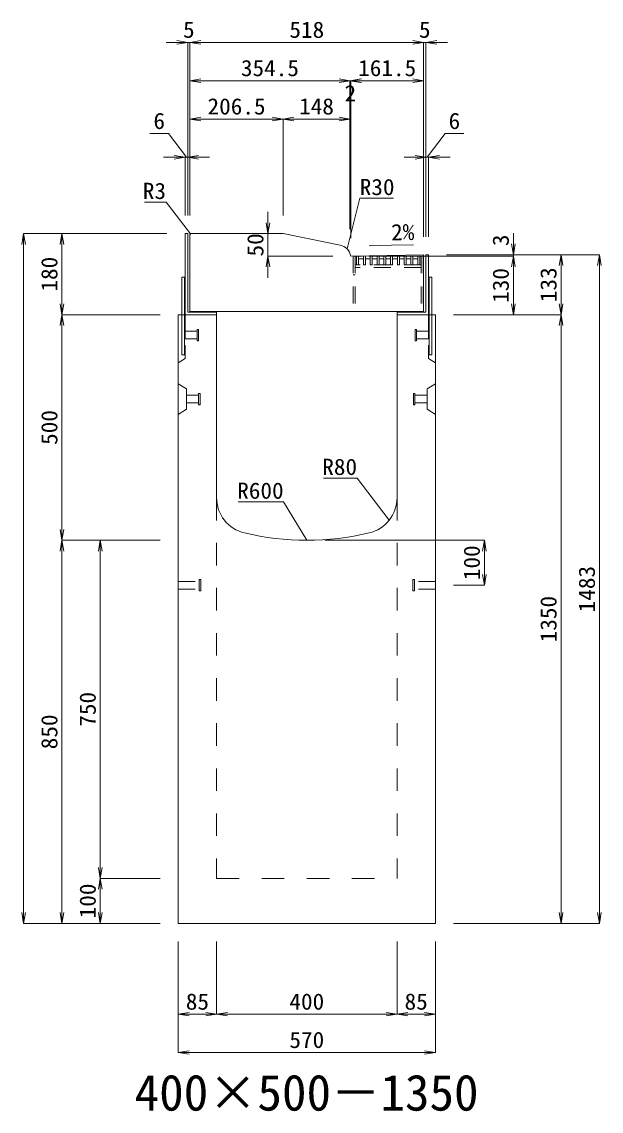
# Model space of a CAD drawing. Units: millimetres at full size. Extents: x -1809 to 57027, y -20349 to 17321.
# Drawn here: x 40936 to 42221, y -10912 to -8496 of the extents above; entities that cross this region are included whole.
import ezdxf
from ezdxf.enums import TextEntityAlignment as Align

# ---------------------------------------------------------------- set-up
doc = ezdxf.new("R2010")
doc.units = ezdxf.units.MM
doc.header["$LTSCALE"] = 50
for name, pattern in [('USER1', [2, 1, -1]), ('USER2', [1.35, 0.75, -0.6]), ('USER3', [1.35, 0.75, -0.6])]:
    doc.linetypes.add(name, pattern=pattern)
for name, color, linetype, lineweight in [('インサート', 3, 'USER2', 9), ('受枠', 3, 'Continuous', 5), ('寸法線', 7, 'Continuous', 13), ('引出線', 4, 'Continuous', 13), ('本体', 2, 'Continuous', 13), ('ｸﾞﾚｰﾁﾝｸﾞ', 7, 'USER3', 9)]:
    doc.layers.add(name, color=color, linetype=linetype, lineweight=lineweight)
doc.layers.add('文字', color=7, linetype='Continuous')
doc.styles.add('ＭＳ 明朝', font='')
doc.styles.get('ＭＳ 明朝').set_extended_font_data('MS Mincho')

# ---------------------------------------------------------------- blocks, each defined once
blk = doc.blocks.new('open_arrow')
at = {"color": 0, "linetype": 'Continuous', "lineweight": -2}
blk.add_lwpolyline([(7.5, 1.25), (0, 0), (7.5, -1.25)], dxfattribs=at)

msp = doc.modelspace()

# ---------------------------------------------------------------- linework, layer by layer
at = {"layer": 'インサート'}
for p, q in [((41328.24, -9178.55), (41325.24, -9178.55)), ((41325.24, -9178.55), (41325.24, -9203.55)), ((41328.24, -9203.55), (41328.24, -9178.55)), ((41808.24, -9178.55), (41811.24, -9178.55)), ((41808.24, -9203.55), (41808.24, -9178.55)), ((41811.24, -9178.55), (41811.24, -9203.55)), ((41298.24, -9182.55), (41325.24, -9182.55)), ((41298.24, -9182.55), (41298.24, -9199.55)), ((41298.24, -9199.55), (41325.24, -9199.55)), ((41325.24, -9203.55), (41328.24, -9203.55)), ((41811.24, -9203.55), (41808.24, -9203.55)), ((41838.24, -9182.55), (41811.24, -9182.55)), ((41838.24, -9199.55), (41811.24, -9199.55)), ((41838.24, -9182.55), (41838.24, -9199.55)), ((41301.44, -9324.55), (41328.44, -9324.55)), ((41301.44, -9324.55), (41301.44, -9341.55)), ((41331.44, -9320.55), (41328.44, -9320.55)), ((41328.44, -9320.55), (41328.44, -9345.55)), ((41331.44, -9345.55), (41331.44, -9320.55)), ((41805.04, -9320.55), (41808.04, -9320.55)), ((41805.04, -9345.55), (41805.04, -9320.55)), ((41808.04, -9320.55), (41808.04, -9345.55)), ((41835.04, -9324.55), (41808.04, -9324.55)), ((41835.04, -9324.55), (41835.04, -9341.55)), ((41301.44, -9341.55), (41328.44, -9341.55)), ((41328.44, -9345.55), (41331.44, -9345.55)), ((41808.04, -9345.55), (41805.04, -9345.55)), ((41835.04, -9341.55), (41808.04, -9341.55)), ((41329.24, -9758.55), (41329.24, -9733.55)), ((41329.24, -9733.55), (41333.24, -9733.55)), ((41333.24, -9758.55), (41333.24, -9733.55)), ((41803.24, -9733.55), (41807.24, -9733.55)), ((41803.24, -9733.55), (41803.24, -9758.55)), ((41807.24, -9733.55), (41807.24, -9758.55)), ((41283.24, -9737.55), (41329.24, -9737.55)), ((41283.24, -9754.55), (41283.24, -9737.55)), ((41283.24, -9754.55), (41329.24, -9754.55)), ((41333.24, -9758.55), (41329.24, -9758.55)), ((41807.24, -9758.55), (41803.24, -9758.55)), ((41853.24, -9737.55), (41807.24, -9737.55)), ((41853.24, -9754.55), (41807.24, -9754.55)), ((41853.24, -9737.55), (41853.24, -9754.55))]:
    msp.add_line(p, q, dxfattribs=at)
at = {"layer": '受枠'}
for p, q in [((41304.24, -8966.05), (41298.24, -8966.05)), ((41298.24, -9146.05), (41298.24, -8966.05)), ((41304.24, -9140.05), (41304.24, -8966.05)), ((41832.24, -9140.05), (41832.24, -9013.05)), ((41832.24, -9013.05), (41838.24, -9013.05)), ((41838.24, -9146.05), (41838.24, -9013.05)), ((41291.24, -9063.05), (41291.24, -9235.05)), ((41297.24, -9063.05), (41291.24, -9063.05)), ((41297.24, -9063.05), (41297.24, -9235.05)), ((41839.24, -9063.05), (41839.24, -9235.05)), ((41839.24, -9063.05), (41845.24, -9063.05)), ((41845.24, -9063.05), (41845.24, -9235.05)), ((41368.24, -9146.05), (41298.24, -9146.05)), ((41368.24, -9140.05), (41304.24, -9140.05)), ((41368.24, -9146.05), (41368.24, -9140.05)), ((41768.24, -9146.05), (41768.24, -9140.05)), ((41768.24, -9140.05), (41832.24, -9140.05)), ((41838.24, -9146.05), (41768.24, -9146.05)), ((41291.24, -9235.05), (41297.24, -9235.05)), ((41845.24, -9235.05), (41839.24, -9235.05))]:
    msp.add_line(p, q, dxfattribs=at)
at = {"layer": '寸法線'}
for p, q in [((41357.24, -8541.93), (41256.24, -8541.93)), ((41304.24, -8926.03), (41304.24, -8541.93)), ((41827.24, -8541.93), (41309.24, -8541.93)), ((41309.24, -8926.03), (41309.24, -8541.93)), ((41309.24, -8926.03), (41309.24, -8541.93)), ((41779.24, -8541.93), (41880.24, -8541.93)), ((41827.24, -8973.23), (41827.24, -8541.93)), ((41827.24, -8973.23), (41827.24, -8541.93)), ((41832.24, -8973.03), (41832.24, -8541.93)), ((41711.74, -8626.93), (41309.24, -8626.93)), ((41309.24, -8926.03), (41309.24, -8626.93)), ((41713.67, -8626.93), (41615.74, -8626.93)), ((41663.74, -8956.03), (41663.74, -8626.93)), ((41827.24, -8626.93), (41665.67, -8626.93)), ((41665.67, -8976.03), (41665.67, -8626.93)), ((41827.24, -8973.23), (41827.24, -8626.93)), ((41309.24, -8711.93), (41515.74, -8711.93)), ((41309.24, -8926.03), (41309.24, -8711.93)), ((41515.74, -8926.03), (41515.74, -8711.93)), ((41515.74, -8711.93), (41663.74, -8711.93)), ((41515.74, -8926.03), (41515.74, -8711.93)), ((41663.74, -8956.03), (41663.74, -8711.93)), ((41663.74, -8956.03), (41663.74, -8717.95)), ((41665.67, -8976.03), (41665.67, -8717.95)), ((41261.62, -8744.13), (41220.39, -8744.13)), ((41301.24, -8796.93), (41261.62, -8744.13)), ((41835.24, -8796.93), (41874.86, -8744.13)), ((41874.86, -8744.13), (41916.09, -8744.13)), ((41352.24, -8796.93), (41250.24, -8796.93)), ((41298.24, -8926.03), (41298.24, -8796.93)), ((41304.24, -8926.03), (41304.24, -8796.93)), ((41784.24, -8796.93), (41886.24, -8796.93)), ((41832.24, -8973.03), (41832.24, -8796.93)), ((41838.24, -8973.03), (41838.24, -8796.93)), ((41482.08, -9064.11), (41482.08, -8918.05)), ((40940.3, -10496.05), (40940.3, -8966.05)), ((41258.22, -8966.05), (40940.3, -8966.05)), ((41025.3, -8966.05), (41025.3, -9146.05)), ((41258.22, -8966.05), (41025.3, -8966.05)), ((41482.08, -8966.05), (41475.72, -8966.05)), ((42026.18, -9064.05), (42026.18, -8965.05)), ((41625.66, -9016.11), (41482.08, -9016.11)), ((41705.69, -9016.05), (42026.18, -9016.05)), ((41705.69, -9016.05), (42026.18, -9016.05)), ((41878.26, -9013.05), (42132.02, -9013.05)), ((41878.26, -9013.05), (42217.02, -9013.05)), ((41878.26, -9013.05), (42026.18, -9013.05)), ((42026.18, -9146.05), (42026.18, -9016.05)), ((42132.02, -9013.05), (42132.02, -9146.05)), ((42217.02, -9013.05), (42217.02, -10496.05)), ((41243.22, -9146.05), (41025.3, -9146.05)), ((41025.3, -9146.05), (41025.3, -9646.05)), ((41243.22, -9146.05), (41025.3, -9146.05)), ((41893.26, -9146.05), (42132.02, -9146.05)), ((41893.26, -9146.05), (42132.02, -9146.05)), ((41893.26, -9146.05), (42026.18, -9146.05)), ((42132.02, -9146.05), (42132.02, -10496.05)), ((41243.22, -9646.05), (41025.3, -9646.05)), ((41025.3, -10496.05), (41025.3, -9646.05)), ((41243.22, -9646.05), (41025.3, -9646.05)), ((41110.3, -9646.05), (41110.3, -10396.05)), ((41243.22, -9646.05), (41110.3, -9646.05)), ((41608.26, -9646.05), (41962.02, -9646.05)), ((41962.02, -9646.05), (41962.02, -9746.05)), ((41893.26, -9746.05), (41962.02, -9746.05)), ((41243.22, -10396.05), (41110.3, -10396.05)), ((41110.3, -10396.05), (41110.3, -10496.05)), ((41243.22, -10396.05), (41110.3, -10396.05)), ((41243.22, -10496.05), (40940.3, -10496.05)), ((41243.22, -10496.05), (41025.3, -10496.05)), ((41243.22, -10496.05), (41110.3, -10496.05)), ((41893.26, -10496.05), (42132.02, -10496.05)), ((41893.26, -10496.05), (42217.02, -10496.05)), ((41283.24, -10536.07), (41283.24, -10697.21)), ((41283.24, -10536.07), (41283.24, -10782.21)), ((41368.24, -10536.07), (41368.24, -10697.21)), ((41368.24, -10536.07), (41368.24, -10697.21)), ((41768.24, -10536.07), (41768.24, -10697.21)), ((41768.24, -10536.07), (41768.24, -10697.21)), ((41853.24, -10536.07), (41853.24, -10697.21)), ((41853.24, -10536.07), (41853.24, -10782.21)), ((41283.24, -10697.21), (41368.24, -10697.21)), ((41368.24, -10697.21), (41768.24, -10697.21)), ((41768.24, -10697.21), (41853.24, -10697.21)), ((41283.24, -10782.21), (41853.24, -10782.21))]:
    msp.add_line(p, q, dxfattribs=at)
at = {"layer": '引出線'}
for points in [[(41657.65, -9000.19), (41685.55, -8887.86), (41760.23, -8887.86)], [(41310.12, -8966.93), (41256.07, -8896.57), (41208.34, -8896.57)], [(41707, -8992.9), (41755.74, -8991.93), (41804.49, -8990.95)], [(41751, -9601.63), (41679.74, -9508.52), (41605.07, -9508.52)], [(41568.24, -9646.05), (41516.88, -9561.3), (41415.87, -9561.3)]]:
    msp.add_lwpolyline(points, dxfattribs=at)
at = {"layer": '本体', "lineweight": 20}
for p, q in [((41309.24, -8966.05), (41309.24, -9139.05)), ((41515.74, -8966.05), (41309.24, -8966.05)), ((41642.05, -8991.66), (41515.74, -8966.05)), ((41665.67, -9016.05), (41827.24, -9013.25)), ((41827.24, -9139.05), (41827.24, -9013.25)), ((41827.24, -9139.05), (41309.24, -9139.05))]:
    msp.add_line(p, q, dxfattribs=at)
at = {"layer": '本体'}
for p, q in [((41283.24, -9146.05), (41283.24, -10496.05)), ((41368.24, -9146.05), (41283.24, -9146.05)), ((41368.24, -9146.05), (41368.24, -9552.02)), ((41768.24, -9552.02), (41768.24, -9146.05)), ((41853.24, -9146.05), (41768.24, -9146.05)), ((41853.24, -10496.05), (41853.24, -9146.05)), ((41283.24, -10496.05), (41853.24, -10496.05))]:
    msp.add_line(p, q, dxfattribs=at)
at = {"layer": '本体', "linetype": 'USER2', "lineweight": 9}
for p, q in [((41298.24, -9146.05), (41298.24, -9243.05)), ((41838.24, -9146.05), (41838.24, -9243.05)), ((41298.24, -9243.05), (41283.24, -9252.55)), ((41838.24, -9243.05), (41853.24, -9252.55))]:
    msp.add_line(p, q, dxfattribs=at)
at = {"layer": '本体', "lineweight": 9}
for p, q in [((41283.24, -9299.05), (41301.44, -9310.55)), ((41853.24, -9299.05), (41835.04, -9310.55)), ((41301.44, -9310.55), (41301.44, -9355.55)), ((41835.04, -9310.55), (41835.04, -9355.55)), ((41283.24, -9367.05), (41301.44, -9355.55)), ((41853.24, -9367.05), (41835.04, -9355.55))]:
    msp.add_line(p, q, dxfattribs=at)
at = {"layer": '本体', "linetype": 'USER1', "lineweight": 15}
for p, q in [((41368.24, -9552.02), (41368.24, -10396.05)), ((41768.24, -9552.02), (41768.24, -10396.05)), ((41368.24, -10396.05), (41768.24, -10396.05))]:
    msp.add_line(p, q, dxfattribs=at)
at = {"layer": '本体', "lineweight": 20}
for centre, radius, start, end in [((41312.24, -8969.05), 3, 90, 180), ((41636.09, -9021.06), 30, 9.60388, 78.54131)]:
    msp.add_arc(centre, radius, start, end, dxfattribs=at)
at = {"layer": '本体'}
for centre, radius, start, end in [((41448.24, -9552.02), 80, 180, 256.65764), ((41688.24, -9552.02), 80, 283.34236, 0), ((41568.24, -9046.05), 600, 256.65764, 283.34236)]:
    msp.add_arc(centre, radius, start, end, dxfattribs=at)
at = {"layer": 'ｸﾞﾚｰﾁﾝｸﾞ'}
for p, q in [((41671.24, -9016.05), (41671.24, -9139.05)), ((41826.24, -9016.05), (41671.24, -9016.05)), ((41675.74, -9016.05), (41675.74, -9139.05)), ((41821.74, -9035.05), (41675.74, -9035.05)), ((41678.74, -9035.05), (41678.74, -9016.05)), ((41678.74, -9035.05), (41683.24, -9035.05)), ((41683.2, -9022.05), (41693.8, -9022.05)), ((41683.24, -9035.05), (41683.24, -9016.05)), ((41693.8, -9035.05), (41693.8, -9016.05)), ((41693.8, -9035.05), (41698.3, -9035.05)), ((41698.25, -9022.05), (41708.85, -9022.05)), ((41698.3, -9035.05), (41698.3, -9016.05)), ((41708.85, -9035.05), (41708.85, -9016.05)), ((41708.85, -9035.05), (41713.35, -9035.05)), ((41713.31, -9022.05), (41723.91, -9022.05)), ((41713.35, -9035.05), (41713.35, -9016.05)), ((41723.91, -9035.05), (41723.91, -9016.05)), ((41723.91, -9035.05), (41728.41, -9035.05)), ((41728.36, -9022.05), (41738.96, -9022.05)), ((41728.41, -9035.05), (41728.41, -9016.05)), ((41738.96, -9035.05), (41738.96, -9016.05)), ((41738.96, -9035.05), (41743.46, -9035.05)), ((41743.42, -9022.05), (41754.02, -9022.05)), ((41743.46, -9035.05), (41743.46, -9016.05)), ((41754.02, -9035.05), (41754.02, -9016.05)), ((41754.02, -9035.05), (41758.52, -9035.05)), ((41758.47, -9022.05), (41769.07, -9022.05)), ((41758.52, -9035.05), (41758.52, -9016.05)), ((41769.07, -9035.05), (41769.07, -9016.05)), ((41769.07, -9035.05), (41773.57, -9035.05)), ((41773.53, -9022.05), (41784.13, -9022.05)), ((41773.57, -9035.05), (41773.57, -9016.05)), ((41784.13, -9035.05), (41784.13, -9016.05)), ((41784.13, -9035.05), (41788.63, -9035.05)), ((41788.59, -9022.05), (41799.19, -9022.05)), ((41788.63, -9035.05), (41788.63, -9016.05)), ((41799.19, -9035.05), (41799.19, -9016.05)), ((41799.19, -9035.05), (41803.69, -9035.05)), ((41803.69, -9035.05), (41803.69, -9016.05)), ((41803.69, -9022.05), (41814.24, -9022.05)), ((41814.24, -9035.05), (41814.24, -9016.05)), ((41814.24, -9035.05), (41818.74, -9035.05)), ((41818.74, -9035.05), (41818.74, -9016.05)), ((41821.74, -9016.05), (41821.74, -9139.05)), ((41826.24, -9016.05), (41826.24, -9139.05)), ((41675.74, -9057.55), (41671.24, -9057.55)), ((41821.74, -9041.05), (41675.74, -9041.05))]:
    msp.add_line(p, q, dxfattribs=at)

# ---------------------------------------------------------------- block references
at = {"layer": '寸法線', "xscale": 3.2, "yscale": 3.2}
for p, rotation in [((41304.24, -8541.93), 180), ((41827.24, -8541.93), 180), ((41827.24, -8541.93), 180), ((41663.74, -8626.93), 180), ((41827.24, -8626.93), 180), ((41515.74, -8711.93), 180), ((41663.74, -8711.93), 180), ((41298.24, -8796.93), 180), ((41832.24, -8796.93), 180), ((41482.08, -8966.05), 90), ((40940.3, -8966.05), 270), ((41025.3, -8966.05), 270), ((42026.18, -9013.05), 90), ((41482.08, -9016.11), 270), ((42026.18, -9016.05), 270), ((42026.18, -9016.05), 270), ((42132.02, -9013.05), 270), ((42217.02, -9013.05), 270), ((41025.3, -9146.05), 90), ((42026.18, -9146.05), 90), ((42132.02, -9146.05), 90), ((41025.3, -9146.05), 270), ((42132.02, -9146.05), 270), ((41025.3, -9646.05), 90), ((41025.3, -9646.05), 270), ((41110.3, -9646.05), 270), ((41962.02, -9646.05), 270), ((41962.02, -9746.05), 90), ((41110.3, -10396.05), 90), ((41110.3, -10396.05), 270), ((40940.3, -10496.05), 90), ((41025.3, -10496.05), 90), ((41110.3, -10496.05), 90), ((42132.02, -10496.05), 90), ((42217.02, -10496.05), 90), ((41368.24, -10697.21), 180), ((41768.24, -10697.21), 180), ((41853.24, -10697.21), 180), ((41853.24, -10782.21), 180)]:
    msp.add_blockref('open_arrow', p, dxfattribs=dict(at, rotation=rotation))
for p in [(41309.24, -8541.93), (41309.24, -8541.93), (41832.24, -8541.93), (41309.24, -8626.93), (41663.74, -8626.93), (41665.67, -8626.93), (41665.67, -8626.93), (41309.24, -8711.93), (41515.74, -8711.93), (41304.24, -8796.93), (41838.24, -8796.93), (41283.24, -10697.21), (41368.24, -10697.21), (41768.24, -10697.21), (41283.24, -10782.21)]:
    msp.add_blockref('open_arrow', p, dxfattribs=at)
at = {"layer": '引出線', "xscale": 0.0533, "yscale": 0.0533}
for p, rotation in [((41310.12, -8966.93), 127.5), ((41657.65, -9000.19), 76), ((41707, -8992.9), 1.1), ((41751, -9601.63), 127.4), ((41568.24, -9646.05), 121.2)]:
    msp.add_blockref('open_arrow', p, dxfattribs=dict(at, rotation=rotation))

# ---------------------------------------------------------------- texts
at = {"layer": '寸法線', "style": 'ＭＳ 明朝', "width": 1.05}
for s, p in [('5', (41306.74, -8513.91)), ('518', (41568.24, -8513.91)), ('5', (41829.74, -8513.91)), ('354.5', (41486.49, -8598.91)), ('161.5', (41746.46, -8598.91)), ('2', (41664.71, -8654.95)), ('206.5', (41412.49, -8683.91)), ('148', (41589.74, -8683.91)), ('6', (41241.01, -8716.11)), ('6', (41895.47, -8716.11)), ('85', (41325.74, -10669.19)), ('400', (41568.24, -10669.19)), ('85', (41810.74, -10669.19)), ('570', (41568.24, -10754.19))]:
    msp.add_text(s, height=36.03, dxfattribs=at).set_placement(p, align=Align.MIDDLE_CENTER)
for s, p in [('50', (41454.06, -8991.08)), ('3', (41998.16, -8980.99)), ('180', (40997.28, -9056.05)), ('130', (41998.16, -9081.05)), ('133', (42104, -9079.55)), ('500', (40997.28, -9396.05)), ('100', (41934, -9696.05)), ('1483', (42189, -9754.55)), ('1350', (42104, -9821.05)), ('750', (41082.28, -10021.05)), ('850', (40997.28, -10071.05)), ('100', (41082.28, -10446.05))]:
    msp.add_text(s, height=36.03, rotation=90, dxfattribs=at).set_placement(p, align=Align.MIDDLE_CENTER)
at = {"layer": '引出線', "style": 'ＭＳ 明朝', "width": 1.05}
for s, p in [('R3', (41256.07, -8853.37)), ('R80', (41679.74, -9465.32)), ('R600', (41516.88, -9518.1))]:
    msp.add_text(s, height=36.03, dxfattribs=at).set_placement(p, align=Align.TOP_RIGHT)
msp.add_text('R30', height=36.03, dxfattribs=at).set_placement((41685.55, -8844.66), align=Align.TOP_LEFT)
msp.add_text('2%', height=36.03, rotation=1.146, dxfattribs=at).set_placement((41754.81, -8945.04), align=Align.TOP_LEFT)
at = {"layer": '文字', "style": 'ＭＳ 明朝'}
msp.add_text('400×500－1350', height=80.06, dxfattribs=at).set_placement((41567.76, -10871.03), align=Align.MIDDLE_CENTER)

doc.saveas('drawing.dxf')
